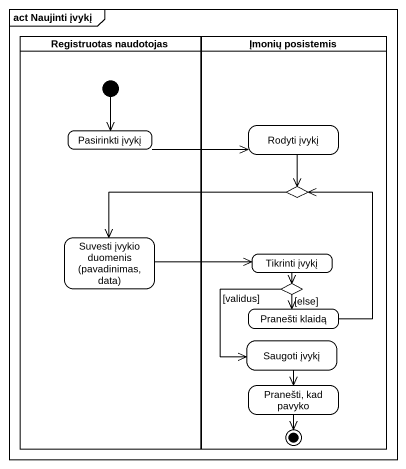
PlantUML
@startuml
mainframe act Naujinti įvykį
hide empty description
state "Registruotas naudotojas" as Registruotas_naudotojas <<partition>> {
  state "Pasirinkti įvykį" as Pasirinkti_įvykį
  state "Suvesti įvykio duomenis (pavadinimas, data)" as Suvesti_įvykio_duomenis
  [*] --> Pasirinkti_įvykį
}
state "Įmonių posistemis" as Įmonių_posistemis <<partition>> {
  state "Rodyti įvykį" as Rodyti_įvykį
  state choice1 <<choice>>
  state "Tikrinti įvykį" as Tikrinti_įvykį
  state choice2 <<choice>>
  state "Pranešti klaidą" as Pranešti_klaidą
  state "Saugoti įvykį" as Saugoti_įvykį
  state "Pranešti, kad pavyko" as Pranešti_kad_pavyko
  Pranešti_kad_pavyko --> [*]
}
Pasirinkti_įvykį -right-> Rodyti_įvykį
Rodyti_įvykį --> choice1
choice1 -left-> Suvesti_įvykio_duomenis
Suvesti_įvykio_duomenis -right-> Tikrinti_įvykį
Tikrinti_įvykį --> choice2
choice2 --> Pranešti_klaidą : [else]
choice2 --> Saugoti_įvykį : [validus]
Pranešti_klaidą -up-> choice1
Saugoti_įvykį --> Pranešti_kad_pavyko
@enduml
